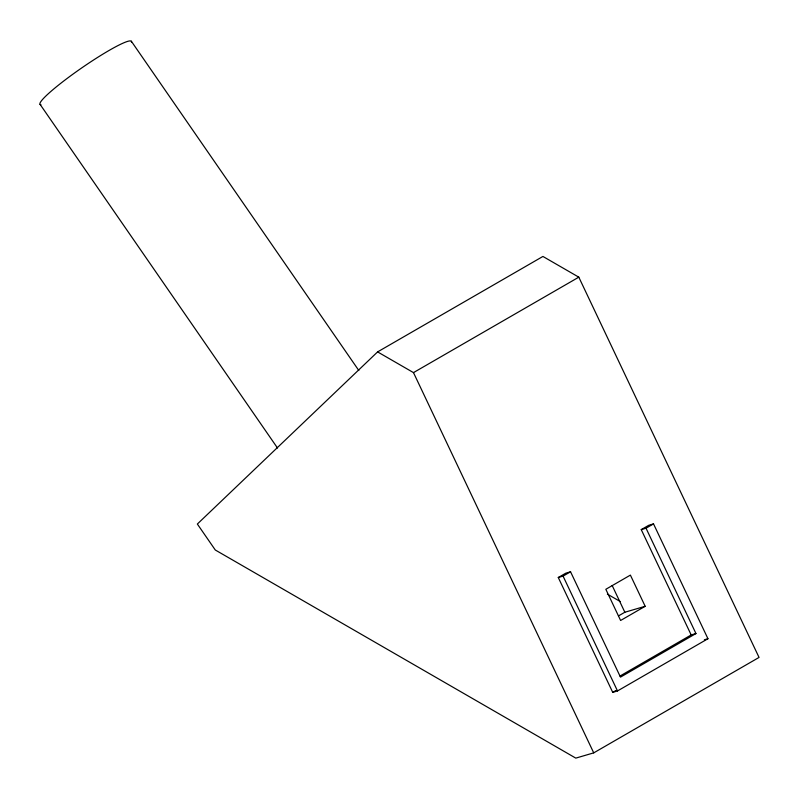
<?xml version="1.0" encoding="UTF-8"?>
<svg xmlns="http://www.w3.org/2000/svg" width="799" height="799" viewBox="0 0 799 799"><rect width="100%" height="100%" fill="white"/><g stroke="black" fill="none" stroke-linecap="round" stroke-linejoin="round"><path stroke-width="1.2" d="M377.597 351.9L197.353 524.034L215.291 550.002L575.789 758.121L593.727 752.868L759.05 657.427L578.806 277.163L542.921 256.449L377.597 351.9L413.483 372.614L593.727 752.868M413.483 372.614L578.806 277.163M641.247 529.617L648.738 525.293L653.522 523.884L707.954 638.731L617.507 690.945L612.723 692.353L558.281 577.507L565.772 573.193L570.556 571.784L620.483 677.123L695.959 633.547L646.031 528.209L641.247 529.617L691.175 634.945L695.959 633.547M558.281 577.507L563.065 576.109L570.556 571.784M646.031 528.209L653.522 523.884M618.436 615.939L624.848 612.244L645.173 606.291L630.391 575.11L605.832 589.292L620.613 620.473L645.173 606.291M620.014 676.034L691.175 634.945M612.723 692.353L615.949 690.486M704.368 639.779L707.954 638.731M607.36 594.106L620.324 601.587M131.346 41.248L358.811 370.486M40.11 104.409L277.493 448.009M612.174 585.517L624.848 612.244M563.065 576.109L617.507 690.945M40.969 104.769A55.491 6.302 -34.6 0 1 81.768 67.895A55.491 6.302 -34.6 0 1 131.485 42.107"/></g></svg>
